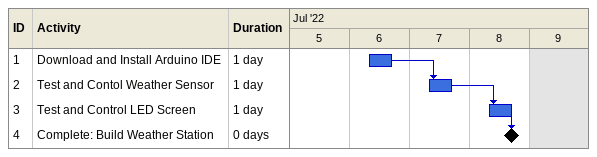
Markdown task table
| ID | Task | Duration | Start | Finish | Predecessors |
|---|---|---|---|---|---|
| 1 | Download and Install Arduino IDE | 1d | 2022-07-06 | 2022-07-06 |  |
| 2 | Test and Contol Weather Sensor | 1d | 2022-07-07 | 2022-07-07 | 1 |
| 3 | Test and Control LED Screen | 1d | 2022-07-08 | 2022-07-08 | 2 |
| 4 | Complete: Build Weather Station | 0d | 2022-07-08 | 2022-07-08 | 3 |
